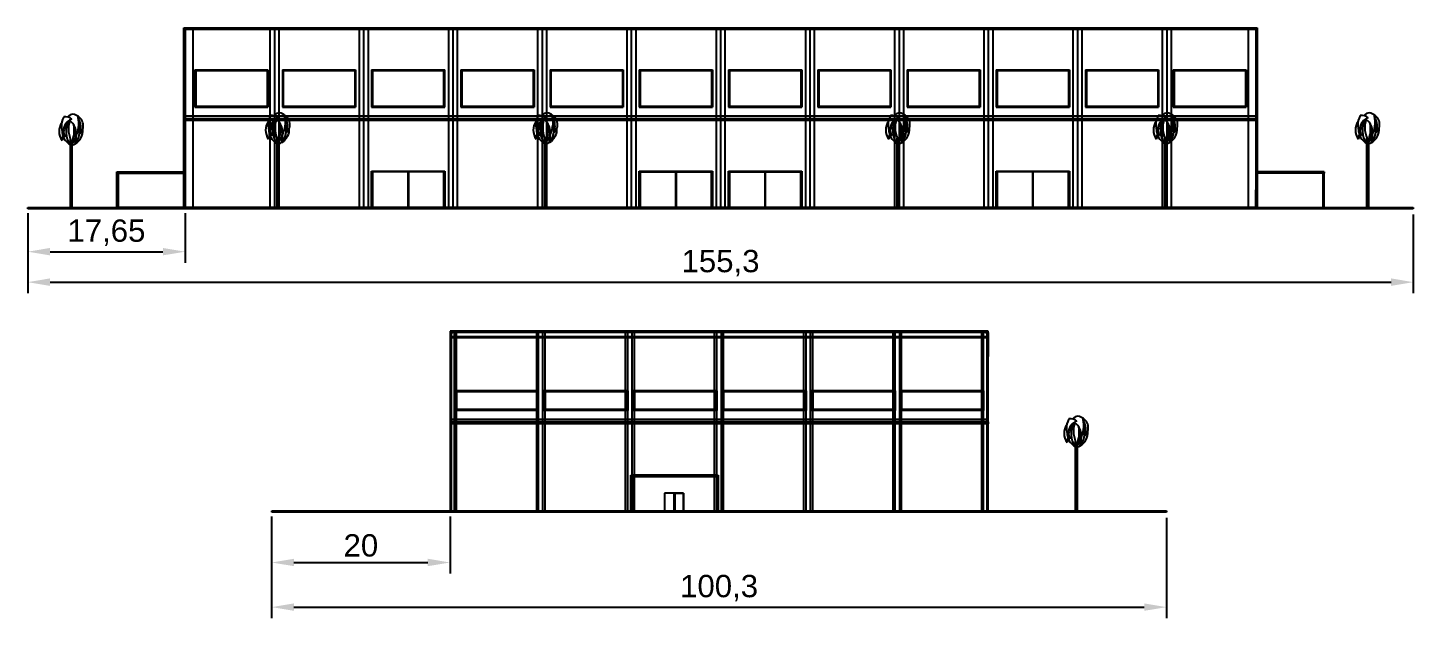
# Model space of a CAD drawing. Header units: millimetres. Extents: x 332 to 3202, y 307 to 1426.
# Drawn here: x 2966.1 to 3121.4, y 709 to 775.1 of the extents above; entities that cross this region are included whole.
import ezdxf

# ---------------------------------------------------------------- set-up
doc = ezdxf.new("R2010")
doc.units = ezdxf.units.MM
doc.layers.add('1VEGETACAO', color=7, linetype='Continuous')
doc.styles.get("Standard").update_dxf_attribs({"font": 'arial.ttf'})
doc.dimstyles.new('ISO-25', dxfattribs={"dimtxt": 2.5, "dimasz": 2.5, "dimexe": 1.25, "dimexo": 0.625, "dimtad": 1, "dimtxsty": 'Standard', "dimcen": 2.5, "dimadec": 0, "dimazin": 0, "dimtfac": 1, "dimtmove": 0, "dimatfit": 3, "dimfxl": 1, "dimarcsym": 0})

# ---------------------------------------------------------------- blocks, each defined once
blk = doc.blocks.new('*D66')
at = {"color": 0, "lineweight": -2, "transparency": 16777216}
for p, q in [((2966.14, 754.33), (2966.14, 745.36)), ((3121.44, 754.18), (3121.44, 745.36)), ((2968.64, 746.61), (3118.94, 746.61))]:
    blk.add_line(p, q, dxfattribs=at)
at = {"color": 0, "transparency": 16777216}
for points in [[(2968.64, 747.03), (2968.64, 746.19), (2966.14, 746.61)], [(3118.94, 747.03), (3118.94, 746.19), (3121.44, 746.61)]]:
    blk.add_solid(points, dxfattribs=at)
at = {"layer": 'Defpoints', "color": 0, "transparency": 16777216}
for p in [(2966.14, 754.96), (3121.44, 754.81), (3121.44, 746.61)]:
    blk.add_point(p, dxfattribs=at)
at = {"color": 0, "transparency": 16777216, "insert": (3043.79, 748.74), "char_height": 2.5, "attachment_point": 5}
blk.add_mtext('155,3', dxfattribs=at)
blk = doc.blocks.new('*D67')
at = {"color": 0, "lineweight": -2, "transparency": 16777216}
for p, q in [((2993.48, 720.36), (2993.48, 708.96)), ((3093.78, 720.21), (3093.78, 708.96)), ((2995.98, 710.21), (3091.28, 710.21))]:
    blk.add_line(p, q, dxfattribs=at)
at = {"color": 0, "transparency": 16777216}
for points in [[(2995.98, 710.63), (2995.98, 709.8), (2993.48, 710.21)], [(3091.28, 710.63), (3091.28, 709.8), (3093.78, 710.21)]]:
    blk.add_solid(points, dxfattribs=at)
at = {"layer": 'Defpoints', "color": 0, "transparency": 16777216}
for p in [(2993.48, 720.98), (3093.78, 720.83), (3093.78, 710.21)]:
    blk.add_point(p, dxfattribs=at)
at = {"color": 0, "transparency": 16777216, "insert": (3043.63, 712.34), "char_height": 2.5, "attachment_point": 5}
blk.add_mtext('100,3', dxfattribs=at)
blk = doc.blocks.new('*D68')
at = {"color": 0, "lineweight": -2, "transparency": 16777216}
for p, q in [((2993.48, 720.21), (2993.48, 713.96)), ((3013.48, 720.36), (3013.48, 713.96)), ((2995.98, 715.21), (3010.98, 715.21))]:
    blk.add_line(p, q, dxfattribs=at)
at = {"color": 0, "transparency": 16777216}
for points in [[(2995.98, 715.63), (2995.98, 714.8), (2993.48, 715.21)], [(3010.98, 715.63), (3010.98, 714.8), (3013.48, 715.21)]]:
    blk.add_solid(points, dxfattribs=at)
at = {"layer": 'Defpoints', "color": 0, "transparency": 16777216}
for p in [(2993.48, 720.83), (3013.48, 720.98), (3013.48, 715.21)]:
    blk.add_point(p, dxfattribs=at)
at = {"color": 0, "transparency": 16777216, "insert": (3003.48, 717.11), "char_height": 2.5, "attachment_point": 5}
blk.add_mtext('20', dxfattribs=at)
blk = doc.blocks.new('*D69')
at = {"color": 0, "lineweight": -2, "transparency": 16777216}
for p, q in [((2966.14, 754.33), (2966.14, 748.77)), ((2983.79, 754.33), (2983.79, 748.77)), ((2968.64, 750.02), (2981.29, 750.02))]:
    blk.add_line(p, q, dxfattribs=at)
at = {"color": 0, "transparency": 16777216}
for points in [[(2968.64, 750.44), (2968.64, 749.61), (2966.14, 750.02)], [(2981.29, 750.44), (2981.29, 749.61), (2983.79, 750.02)]]:
    blk.add_solid(points, dxfattribs=at)
at = {"layer": 'Defpoints', "color": 0, "transparency": 16777216}
for p in [(2966.14, 754.96), (2983.79, 754.96), (2983.79, 750.02)]:
    blk.add_point(p, dxfattribs=at)
at = {"color": 0, "transparency": 16777216, "insert": (2974.96, 752.15), "char_height": 2.5, "attachment_point": 5}
blk.add_mtext('17,65', dxfattribs=at)
blk = doc.blocks.new('palmeira2')
at = {"layer": '1VEGETACAO'}
for p, q in [((-0.2, 7.16), (-0.2, 7.78)), ((-0.2, 0), (-0.2, 7.12)), ((0, 7.37), (0, 7.6)), ((0, 0), (0, 7.17))]:
    blk.add_line(p, q, dxfattribs=at)
for centre, radius, start, end in [((0.21, 8.69), 1.7, 144.9595, 216.99), ((0.83, 9.3), 2.05, 150.4477, 217.1804), ((0.38, 8.76), 1.37, 108.4273, 210.4606), ((3.92, 7.25), 5.09, 149.1749, 164.4632), ((-0.73, 9.37), 0.966, 45.5495, 103.4023), ((-0.95, 10.31), 0, 26.8046, 0), ((1.87, 8.69), 2.58, 152.9637, 214.9325), ((0.05, 9.91), 0.701, 32.1984, 144.3146), ((2.62, 8.94), 3.05, 162.1846, 208.9024), ((-1.24, 8.52), 1.66, 344.0325, 57.749), ((-3.61, 8.83), 3.82, 339.0755, 8.701), ((-2.39, 9.56), 3.12, 331.2033, 13.273), ((-0.03, 9.32), 1.26, 313.8995, 70.0715), ((0.64, 10.28), 0.00435, 147.8016, 32.1984), ((-1.15, 9.1), 2.11, 341.1302, 30.5947), ((0.62, 8.75), 1.76, 179.1669, 240.5967), ((3.92, 7.25), 5.09, 166.449, 175.2925), ((-0.8, 8.06), 0, 254.3609, 0), ((-1.72, 8.79), 2.23, 311.2961, 344.5475), ((-1.28, 8.64), 2.09, 319.0075, 17.5157), ((-3.98, 8.32), 4.41, 346.1557, 358.7288), ((0.35, 8.06), 0.0042, 151.2033, 28.7967), ((-0.49, 8.75), 1.66, 300.6877, 4.6601), ((-0.49, 8.75), 1.66, 278.4034, 298.9246), ((-0.05, 7.46), 0, 237.8047, 0), ((0.3, 7.26), 0, 98.015, 0)]:
    blk.add_arc(centre, radius, start, end, dxfattribs=at)

msp = doc.modelspace()

# ---------------------------------------------------------------- linework, layer by layer
at = {"color": 7, "true_color": 0xffffff}
for p, q in [((2983.638, 774.955), (2983.638, 775.105)), ((2983.638, 775.105), (3103.938, 775.105)), ((2983.638, 774.955), (3103.938, 774.955)), ((2983.638, 754.955), (2983.638, 774.955)), ((2983.788, 774.955), (2983.788, 754.955)), ((2984.638, 774.955), (2984.638, 754.955)), ((2984.638, 774.955), (2984.963, 774.955)), ((2984.963, 774.955), (2984.863, 774.955)), ((2993.288, 774.955), (2992.963, 774.955)), ((2992.963, 774.955), (2993.063, 774.955)), ((2993.288, 774.955), (2993.288, 754.955)), ((2993.788, 774.955), (2993.788, 754.955)), ((2994.288, 774.955), (2994.288, 754.955)), ((2994.288, 774.955), (2994.788, 774.955)), ((2994.788, 774.955), (2994.688, 774.955)), ((3003.288, 774.955), (3002.788, 774.955)), ((3002.788, 774.955), (3002.888, 774.955)), ((3003.288, 774.955), (3003.288, 754.955)), ((3003.788, 774.955), (3003.788, 754.955)), ((3004.288, 774.955), (3004.288, 754.955)), ((3013.288, 774.955), (3013.288, 754.955)), ((3013.788, 774.955), (3013.788, 754.955)), ((3014.288, 774.955), (3014.288, 754.955)), ((3023.288, 774.955), (3023.288, 754.955)), ((3023.788, 774.955), (3023.788, 754.955)), ((3024.288, 774.955), (3024.288, 754.955)), ((3033.288, 774.955), (3033.288, 754.955)), ((3033.788, 774.955), (3033.788, 754.955)), ((3034.288, 774.955), (3034.288, 754.955)), ((3043.288, 774.955), (3043.288, 754.955)), ((3043.788, 774.955), (3043.788, 754.955)), ((3044.288, 774.955), (3044.288, 754.955)), ((3053.296, 774.955), (3053.296, 754.955)), ((3053.796, 774.955), (3053.796, 754.955)), ((3054.296, 774.955), (3054.296, 754.955)), ((3063.296, 774.955), (3063.296, 754.955)), ((3063.796, 774.955), (3063.796, 754.955)), ((3064.296, 774.955), (3064.296, 754.955)), ((3073.296, 774.955), (3073.296, 754.955)), ((3073.796, 774.955), (3073.796, 754.955)), ((3074.296, 774.955), (3074.296, 754.955)), ((3083.296, 774.955), (3083.296, 754.955)), ((3083.796, 774.955), (3083.796, 754.955)), ((3084.296, 774.955), (3084.296, 754.955)), ((3093.296, 774.955), (3093.296, 754.955)), ((3093.796, 774.955), (3093.796, 754.955)), ((3094.296, 774.955), (3094.296, 754.955)), ((3102.94, 774.955), (3102.94, 754.955)), ((3103.788, 774.955), (3103.788, 754.955)), ((3103.938, 775.105), (3103.938, 774.955)), ((3103.938, 774.955), (3103.938, 754.955)), ((2983.638, 770.305), (2983.638, 770.405)), ((2983.638, 766.305), (2983.638, 770.305)), ((2983.638, 768.305), (2983.638, 768.405)), ((2983.638, 766.305), (2983.638, 768.305)), ((2983.638, 766.205), (2983.638, 766.305)), ((2983.638, 766.205), (2983.638, 766.305)), ((2983.638, 765.205), (2983.638, 766.205)), ((2983.638, 765.205), (2983.638, 766.205)), ((3103.938, 764.955), (3103.938, 765.955)), ((3103.938, 765.205), (2983.638, 765.205)), ((2983.638, 754.955), (2983.638, 764.955)), ((2983.638, 764.955), (3103.938, 764.955)), ((3103.938, 764.705), (2983.638, 764.705)), ((3103.938, 764.955), (3103.938, 765.455)), ((3103.938, 764.955), (3103.938, 765.455)), ((3103.938, 764.955), (3103.938, 765.205)), ((3103.938, 764.955), (3103.938, 764.455)), ((3103.938, 764.955), (3103.938, 764.455)), ((3103.938, 764.955), (3103.938, 764.705)), ((3103.938, 754.955), (2983.638, 754.955))]:
    msp.add_line(p, q, dxfattribs=at)
at = {"color": 40, "true_color": 0xf8d731}
for p, q in [((3004.288, 774.955), (3004.688, 774.955)), ((3014.288, 774.955), (3014.688, 774.955)), ((3024.288, 774.955), (3024.688, 774.955)), ((3034.288, 774.955), (3034.688, 774.955)), ((3044.288, 774.955), (3044.688, 774.955)), ((3054.296, 774.955), (3054.696, 774.955)), ((3064.296, 774.955), (3064.696, 774.955)), ((3074.296, 774.955), (3074.696, 774.955)), ((3084.296, 774.955), (3084.696, 774.955)), ((3094.296, 774.955), (3094.621, 774.955))]:
    msp.add_line(p, q, dxfattribs=at)
at = {"color": 5}
for p, q in [((2984.863, 770.405), (2993.063, 770.405)), ((2984.863, 770.405), (2984.863, 766.205)), ((2984.863, 770.305), (2993.063, 770.305)), ((2984.963, 770.405), (2984.963, 766.205)), ((2992.963, 770.405), (2992.963, 766.205)), ((2993.063, 770.405), (2993.063, 766.205)), ((2994.688, 770.405), (3002.888, 770.405)), ((2994.688, 770.405), (2994.688, 766.205)), ((2994.688, 770.305), (3002.888, 770.305)), ((2994.788, 770.405), (2994.788, 766.205)), ((3002.788, 770.405), (3002.788, 766.205)), ((3002.888, 770.405), (3002.888, 766.205)), ((3004.688, 770.405), (3012.888, 770.405)), ((3004.688, 770.405), (3004.688, 766.205)), ((3004.688, 770.305), (3012.888, 770.305)), ((3004.788, 770.405), (3004.788, 766.205)), ((3012.788, 770.305), (3012.788, 770.405)), ((3012.788, 766.305), (3012.788, 770.305)), ((3012.888, 770.305), (3012.888, 770.405)), ((3012.888, 766.305), (3012.888, 770.305)), ((3014.688, 770.405), (3022.888, 770.405)), ((3014.688, 770.405), (3014.688, 766.205)), ((3014.688, 770.305), (3022.888, 770.305)), ((3014.788, 770.405), (3014.788, 766.205)), ((3022.788, 770.405), (3022.788, 766.205)), ((3022.888, 770.405), (3022.888, 766.205)), ((3024.688, 770.405), (3032.888, 770.405)), ((3024.688, 770.405), (3024.688, 766.205)), ((3024.688, 770.305), (3032.888, 770.305)), ((3024.788, 770.405), (3024.788, 766.205)), ((3032.788, 770.405), (3032.788, 766.205)), ((3032.888, 770.405), (3032.888, 766.205)), ((3034.688, 770.405), (3042.888, 770.405)), ((3034.688, 770.405), (3034.688, 766.205)), ((3034.688, 770.305), (3042.888, 770.305)), ((3034.788, 770.405), (3034.788, 766.205)), ((3042.788, 770.405), (3042.788, 766.205)), ((3042.888, 770.405), (3042.888, 766.205)), ((3044.688, 770.405), (3052.888, 770.405)), ((3044.688, 770.405), (3044.688, 766.205)), ((3044.688, 770.305), (3052.888, 770.305)), ((3044.788, 770.405), (3044.788, 766.205)), ((3052.788, 770.405), (3052.788, 766.205)), ((3052.888, 770.405), (3052.888, 766.205)), ((3054.696, 770.405), (3062.896, 770.405)), ((3054.696, 770.405), (3054.696, 766.205)), ((3054.696, 770.305), (3062.896, 770.305)), ((3054.796, 770.405), (3054.796, 766.205)), ((3062.796, 770.405), (3062.796, 766.205)), ((3062.896, 770.405), (3062.896, 766.205)), ((3064.696, 770.405), (3072.896, 770.405)), ((3064.696, 770.405), (3064.696, 766.205)), ((3064.696, 770.305), (3072.896, 770.305)), ((3064.796, 770.405), (3064.796, 766.205)), ((3072.796, 770.405), (3072.796, 766.205)), ((3072.896, 770.405), (3072.896, 766.205)), ((3074.696, 770.405), (3082.896, 770.405)), ((3074.696, 770.405), (3074.696, 766.205)), ((3074.696, 770.305), (3082.896, 770.305)), ((3074.796, 770.405), (3074.796, 766.205)), ((3082.796, 770.405), (3082.796, 766.205)), ((3082.896, 770.405), (3082.896, 766.205)), ((3084.696, 770.405), (3092.896, 770.405)), ((3084.696, 770.405), (3084.696, 766.205)), ((3084.696, 770.305), (3092.896, 770.305)), ((3084.796, 770.405), (3084.796, 766.205)), ((3092.796, 770.405), (3092.796, 766.205)), ((3092.896, 770.405), (3092.896, 766.205)), ((3094.521, 770.405), (3102.721, 770.405)), ((3094.521, 770.405), (3094.521, 766.205)), ((3094.521, 770.305), (3102.721, 770.305)), ((3094.621, 770.405), (3094.621, 766.205)), ((3102.621, 770.405), (3102.621, 766.205)), ((3102.721, 770.405), (3102.721, 766.205)), ((2984.863, 766.305), (2993.063, 766.305)), ((2984.863, 766.205), (2993.063, 766.205)), ((2994.688, 766.305), (3002.888, 766.305)), ((2994.688, 766.205), (3002.888, 766.205)), ((3004.688, 766.305), (3012.888, 766.305)), ((3004.688, 766.205), (3012.888, 766.205)), ((3012.788, 766.205), (3012.788, 766.305)), ((3012.888, 766.205), (3012.888, 766.305)), ((3014.688, 766.305), (3022.888, 766.305)), ((3014.688, 766.205), (3022.888, 766.205)), ((3024.688, 766.305), (3032.888, 766.305)), ((3024.688, 766.205), (3032.888, 766.205)), ((3034.688, 766.305), (3042.888, 766.305)), ((3034.688, 766.205), (3042.888, 766.205)), ((3044.688, 766.305), (3052.888, 766.305)), ((3044.688, 766.205), (3052.888, 766.205)), ((3054.696, 766.305), (3062.896, 766.305)), ((3054.696, 766.205), (3062.896, 766.205)), ((3064.696, 766.305), (3072.896, 766.305)), ((3064.696, 766.205), (3072.896, 766.205)), ((3074.696, 766.305), (3082.896, 766.305)), ((3074.696, 766.205), (3082.896, 766.205)), ((3084.696, 766.305), (3092.896, 766.305)), ((3084.696, 766.205), (3092.896, 766.205)), ((3094.521, 766.305), (3102.721, 766.305)), ((3094.521, 766.205), (3102.721, 766.205)), ((3014.183, 734.432), (3013.983, 734.432)), ((3013.983, 734.432), (3013.983, 732.232)), ((3023.383, 734.432), (3014.183, 734.432)), ((3014.183, 732.332), (3014.183, 734.432)), ((3023.183, 734.332), (3014.183, 734.332)), ((3014.183, 734.332), (3014.183, 732.332)), ((3023.183, 734.432), (3023.183, 734.332)), ((3023.183, 732.332), (3023.183, 734.332)), ((3023.183, 734.332), (3023.183, 732.232)), ((3023.383, 732.232), (3023.383, 734.432)), ((3033.383, 734.432), (3023.883, 734.432)), ((3023.883, 734.432), (3023.883, 732.232)), ((3024.133, 734.432), (3024.133, 732.232)), ((3033.133, 734.332), (3024.133, 734.332)), ((3024.133, 734.332), (3024.133, 732.332)), ((3033.133, 734.432), (3033.133, 732.232)), ((3033.133, 732.332), (3033.133, 734.332)), ((3033.383, 734.432), (3033.383, 732.232)), ((3043.383, 734.432), (3033.883, 734.432)), ((3033.883, 734.432), (3033.883, 732.232)), ((3034.133, 734.432), (3034.133, 732.232)), ((3043.133, 734.332), (3034.133, 734.332)), ((3034.133, 734.332), (3034.133, 732.332)), ((3043.133, 734.432), (3043.133, 732.232)), ((3043.133, 732.332), (3043.133, 734.332)), ((3043.383, 734.432), (3043.383, 732.232)), ((3053.383, 734.432), (3043.883, 734.432)), ((3043.883, 734.432), (3043.883, 732.232)), ((3044.133, 734.432), (3044.133, 732.232)), ((3053.133, 734.332), (3044.133, 734.332)), ((3044.133, 734.332), (3044.133, 732.332)), ((3053.133, 734.432), (3053.133, 732.232)), ((3053.133, 732.332), (3053.133, 734.332)), ((3053.383, 734.432), (3053.383, 732.232)), ((3063.382, 734.432), (3053.883, 734.432)), ((3053.883, 734.432), (3053.883, 732.232)), ((3054.133, 734.432), (3054.133, 732.232)), ((3063.133, 734.332), (3054.133, 734.332)), ((3054.133, 734.332), (3054.133, 732.332)), ((3063.133, 734.432), (3063.133, 732.232)), ((3063.133, 732.332), (3063.133, 734.332)), ((3063.382, 734.432), (3063.382, 732.232)), ((3073.283, 734.432), (3063.883, 734.432)), ((3063.883, 734.432), (3063.883, 732.232)), ((3064.083, 734.432), (3064.083, 732.232)), ((3073.083, 734.332), (3064.083, 734.332)), ((3064.083, 734.332), (3064.083, 732.332)), ((3073.083, 734.432), (3073.183, 734.432)), ((3073.083, 734.432), (3073.083, 732.232)), ((3073.083, 732.332), (3073.083, 734.332)), ((3073.283, 734.432), (3073.283, 732.232)), ((3014.183, 732.232), (3013.983, 732.232)), ((3023.183, 732.332), (3014.183, 732.332)), ((3014.183, 732.332), (3023.183, 732.332)), ((3014.183, 732.232), (3014.183, 732.332)), ((3023.383, 732.232), (3014.183, 732.232)), ((3023.183, 732.232), (3023.383, 732.232)), ((3033.383, 732.232), (3023.883, 732.232)), ((3033.133, 732.332), (3024.133, 732.332)), ((3024.133, 732.332), (3033.133, 732.332)), ((3043.383, 732.232), (3033.883, 732.232)), ((3043.133, 732.332), (3034.133, 732.332)), ((3034.133, 732.332), (3043.133, 732.332)), ((3053.383, 732.232), (3043.883, 732.232)), ((3053.133, 732.332), (3044.133, 732.332)), ((3044.133, 732.332), (3053.133, 732.332)), ((3063.382, 732.232), (3053.883, 732.232)), ((3063.133, 732.332), (3054.133, 732.332)), ((3054.133, 732.332), (3063.133, 732.332)), ((3073.283, 732.232), (3063.883, 732.232)), ((3073.083, 732.332), (3064.083, 732.332)), ((3064.083, 732.332), (3073.083, 732.332)), ((3073.183, 732.232), (3073.083, 732.232))]:
    msp.add_line(p, q, dxfattribs=at)
at = {"color": 3}
for p, q in [((2976.138, 754.955), (2976.138, 758.955)), ((2976.138, 758.955), (2983.638, 758.955)), ((2976.138, 758.955), (2976.138, 758.805)), ((2976.138, 758.955), (2976.288, 758.955)), ((2976.138, 758.805), (2983.638, 758.805)), ((2976.288, 758.955), (2976.288, 754.955)), ((2983.638, 758.955), (2983.638, 754.955)), ((2983.638, 758.955), (2983.788, 758.955)), ((2983.788, 758.955), (2983.788, 756.955)), ((3103.938, 758.955), (3103.788, 758.955)), ((3103.788, 758.955), (3103.788, 756.955)), ((3111.438, 758.955), (3103.938, 758.955)), ((3103.938, 758.955), (3103.938, 754.955)), ((3111.438, 758.805), (3103.938, 758.805)), ((3111.438, 758.955), (3111.288, 758.955)), ((3111.288, 758.955), (3111.288, 754.955)), ((3111.438, 754.955), (3111.438, 758.955)), ((3111.438, 758.955), (3111.438, 758.805)), ((2983.788, 756.955), (2983.638, 756.955)), ((2983.788, 754.955), (2983.788, 756.955)), ((3103.788, 756.955), (3103.788, 754.955)), ((3103.938, 756.955), (3103.788, 756.955)), ((3103.938, 754.955), (3103.938, 756.955)), ((2966.138, 754.805), (2966.138, 754.955)), ((2966.138, 754.955), (2976.288, 754.955)), ((2976.138, 754.805), (2966.138, 754.805)), ((2983.638, 754.955), (2976.138, 754.955)), ((3121.438, 754.805), (2976.138, 754.805)), ((2976.288, 754.955), (3111.438, 754.955)), ((2983.638, 754.955), (2983.788, 754.955)), ((3103.788, 754.955), (3103.938, 754.955)), ((3103.938, 754.955), (3111.438, 754.955)), ((3111.438, 754.955), (3121.438, 754.955)), ((3121.438, 754.955), (3121.438, 754.805)), ((3033.733, 720.982), (3033.733, 724.982)), ((3033.733, 724.982), (3043.533, 724.982)), ((3033.733, 724.982), (3033.733, 724.832)), ((3033.733, 724.832), (3043.533, 724.832)), ((3033.883, 724.982), (3033.883, 720.982)), ((3043.283, 724.982), (3033.983, 724.982)), ((3043.383, 720.982), (3043.383, 724.982)), ((3043.383, 724.982), (3043.383, 724.832)), ((3043.533, 724.982), (3043.533, 720.982)), ((3038.558, 722.982), (3037.528, 722.982)), ((3037.528, 722.982), (3037.528, 720.982)), ((3038.708, 722.982), (3038.558, 722.982)), ((3038.558, 722.982), (3038.558, 720.982)), ((3038.633, 722.982), (3038.558, 722.982)), ((3038.708, 722.982), (3038.633, 722.982)), ((3038.708, 720.982), (3038.708, 722.982)), ((3039.633, 722.982), (3038.708, 722.982)), ((3039.633, 720.982), (3039.633, 722.982)), ((2993.483, 720.832), (2993.483, 720.982)), ((2993.483, 720.982), (3013.483, 720.982)), ((3013.483, 720.832), (2993.483, 720.832)), ((3013.483, 720.982), (3073.783, 720.982)), ((3093.783, 720.832), (3013.483, 720.832)), ((3033.883, 720.982), (3033.733, 720.982)), ((3033.983, 720.982), (3037.528, 720.982)), ((3037.528, 720.982), (3038.558, 720.982)), ((3038.558, 720.982), (3038.633, 720.982)), ((3038.633, 720.982), (3038.708, 720.982)), ((3038.633, 720.982), (3039.633, 720.982)), ((3038.633, 720.982), (3043.283, 720.982)), ((3043.533, 720.982), (3043.383, 720.982)), ((3073.783, 720.982), (3083.783, 720.982)), ((3083.783, 720.982), (3093.783, 720.982)), ((3093.783, 720.982), (3093.783, 720.832))]:
    msp.add_line(p, q, dxfattribs=at)
at = {"color": 1}
for p, q in [((3004.688, 754.955), (3004.688, 759.055)), ((3004.688, 759.055), (3012.888, 759.055)), ((3012.788, 758.955), (3004.788, 758.955)), ((3004.788, 758.955), (3004.788, 754.955)), ((3008.838, 758.955), (3008.738, 758.955)), ((3008.738, 758.955), (3008.738, 754.955)), ((3008.788, 754.955), (3008.788, 758.955)), ((3008.838, 754.955), (3008.838, 758.955)), ((3012.788, 754.955), (3012.788, 758.955)), ((3012.888, 759.055), (3012.888, 754.955)), ((3034.688, 754.955), (3034.688, 759.055)), ((3034.688, 759.055), (3042.888, 759.055)), ((3034.788, 754.955), (3034.788, 758.955)), ((3034.788, 758.955), (3038.788, 758.955)), ((3042.788, 758.955), (3034.788, 758.955)), ((3034.788, 758.955), (3034.788, 754.955)), ((3038.838, 758.955), (3038.738, 758.955)), ((3038.738, 758.955), (3038.738, 754.955)), ((3038.788, 754.955), (3038.788, 758.955)), ((3038.788, 758.955), (3042.788, 758.955)), ((3038.788, 754.955), (3038.788, 758.955)), ((3038.838, 754.955), (3038.838, 758.955)), ((3042.788, 758.955), (3042.788, 754.955)), ((3042.788, 754.955), (3042.788, 758.955)), ((3042.888, 759.055), (3042.888, 754.955)), ((3044.688, 754.955), (3044.688, 759.055)), ((3044.688, 759.055), (3052.888, 759.055)), ((3044.788, 754.955), (3044.788, 758.955)), ((3044.788, 758.955), (3052.788, 758.955)), ((3052.788, 758.955), (3044.788, 758.955)), ((3044.788, 758.955), (3044.788, 754.955)), ((3048.838, 758.955), (3048.738, 758.955)), ((3048.738, 758.955), (3048.738, 754.955)), ((3048.788, 754.955), (3048.788, 758.955)), ((3048.788, 754.955), (3048.788, 758.955)), ((3048.838, 754.955), (3048.838, 758.955)), ((3052.788, 758.955), (3052.788, 754.955)), ((3052.788, 754.955), (3052.788, 758.955)), ((3052.888, 759.055), (3052.888, 754.955)), ((3074.696, 754.955), (3074.696, 759.055)), ((3074.696, 759.055), (3082.896, 759.055)), ((3082.796, 758.955), (3074.796, 758.955)), ((3074.796, 758.955), (3074.796, 754.955)), ((3082.796, 758.955), (3074.796, 758.955)), ((3074.796, 758.955), (3074.796, 754.955)), ((3078.846, 758.955), (3078.746, 758.955)), ((3078.746, 758.955), (3078.746, 754.955)), ((3078.796, 754.955), (3078.796, 758.955)), ((3078.796, 754.955), (3078.796, 758.955)), ((3078.846, 754.955), (3078.846, 758.955)), ((3082.796, 754.955), (3082.796, 758.955)), ((3082.796, 754.955), (3082.796, 758.955)), ((3082.896, 759.055), (3082.896, 754.955)), ((2983.788, 756.955), (2983.638, 756.955)), ((2983.638, 756.955), (2983.638, 754.955)), ((2983.788, 754.955), (2983.788, 756.955)), ((3103.788, 754.955), (3103.788, 756.955)), ((3103.788, 756.955), (3103.938, 756.955)), ((2983.638, 754.955), (2983.788, 754.955)), ((3004.788, 754.955), (3004.688, 754.955)), ((3004.788, 754.955), (3012.788, 754.955)), ((3004.788, 754.955), (3008.788, 754.955)), ((3008.738, 754.955), (3008.788, 754.955)), ((3008.788, 754.955), (3008.838, 754.955)), ((3012.888, 754.955), (3012.788, 754.955)), ((3034.788, 754.955), (3034.688, 754.955)), ((3034.788, 754.955), (3038.788, 754.955)), ((3034.788, 754.955), (3042.788, 754.955)), ((3034.788, 754.955), (3038.788, 754.955)), ((3038.738, 754.955), (3038.788, 754.955)), ((3042.788, 754.955), (3038.788, 754.955)), ((3038.788, 754.955), (3038.838, 754.955)), ((3042.888, 754.955), (3042.788, 754.955)), ((3044.788, 754.955), (3044.688, 754.955)), ((3052.788, 754.955), (3044.788, 754.955)), ((3044.788, 754.955), (3048.788, 754.955)), ((3044.788, 754.955), (3052.788, 754.955)), ((3044.788, 754.955), (3048.788, 754.955)), ((3048.738, 754.955), (3048.788, 754.955)), ((3048.788, 754.955), (3048.838, 754.955)), ((3052.888, 754.955), (3052.788, 754.955)), ((3074.796, 754.955), (3074.696, 754.955)), ((3074.796, 754.955), (3082.796, 754.955)), ((3074.796, 754.955), (3078.796, 754.955)), ((3074.796, 754.955), (3082.796, 754.955)), ((3074.796, 754.955), (3078.796, 754.955)), ((3078.746, 754.955), (3078.796, 754.955)), ((3078.796, 754.955), (3078.846, 754.955)), ((3082.896, 754.955), (3082.796, 754.955)), ((3103.938, 754.955), (3103.788, 754.955)), ((3033.983, 724.982), (3034.133, 724.982)), ((3043.133, 724.982), (3034.133, 724.982)), ((3043.283, 724.982), (3043.133, 724.982)), ((3038.633, 722.982), (3038.558, 722.982)), ((3038.558, 722.982), (3038.558, 720.982)), ((3038.708, 720.982), (3038.708, 722.982)), ((3034.133, 720.982), (3033.983, 720.982)), ((3034.133, 720.982), (3038.558, 720.982)), ((3038.558, 720.982), (3038.708, 720.982)), ((3038.633, 720.982), (3043.133, 720.982)), ((3043.133, 720.982), (3043.283, 720.982))]:
    msp.add_line(p, q, dxfattribs=at)
for p, q in [((3073.783, 741.132), (3013.483, 741.132)), ((3013.483, 741.132), (3013.483, 740.982)), ((3073.783, 740.982), (3013.483, 740.982)), ((3013.483, 740.982), (3013.483, 720.982)), ((3013.633, 740.832), (3013.483, 740.832)), ((3013.633, 720.982), (3013.633, 740.982)), ((3013.633, 740.982), (3013.633, 740.832)), ((3013.983, 720.982), (3013.983, 740.982)), ((3014.183, 720.982), (3014.183, 740.982)), ((3023.183, 720.982), (3023.183, 740.982)), ((3023.383, 720.982), (3023.383, 740.982)), ((3023.883, 720.982), (3023.883, 740.982)), ((3024.133, 720.982), (3024.133, 740.982)), ((3033.133, 720.982), (3033.133, 740.982)), ((3033.383, 720.982), (3033.383, 740.982)), ((3033.883, 720.982), (3033.883, 740.982)), ((3034.133, 720.982), (3034.133, 740.982)), ((3043.133, 720.982), (3043.133, 740.982)), ((3043.383, 720.982), (3043.383, 740.982)), ((3043.883, 720.982), (3043.883, 740.982)), ((3044.133, 720.982), (3044.133, 740.982)), ((3053.133, 720.982), (3053.133, 740.982)), ((3053.383, 720.982), (3053.383, 740.982)), ((3053.883, 720.982), (3053.883, 740.982)), ((3054.133, 720.982), (3054.133, 740.982)), ((3063.133, 720.982), (3063.133, 740.982)), ((3063.382, 720.982), (3063.382, 740.982)), ((3063.883, 720.982), (3063.883, 740.982)), ((3064.083, 720.982), (3064.083, 740.982)), ((3073.083, 720.982), (3073.083, 740.982)), ((3073.283, 720.982), (3073.283, 740.982)), ((3073.633, 740.832), (3073.633, 740.982)), ((3073.633, 740.982), (3073.633, 730.982)), ((3073.783, 740.832), (3073.633, 740.832)), ((3073.783, 740.982), (3073.783, 741.132)), ((3073.783, 720.982), (3073.783, 740.982)), ((3073.783, 740.982), (3073.783, 740.482)), ((3073.783, 740.832), (3073.783, 740.832)), ((3073.783, 740.482), (3013.483, 740.482)), ((3073.783, 740.382), (3013.483, 740.382)), ((3073.783, 740.482), (3073.783, 738.482)), ((3073.783, 740.482), (3073.783, 740.382)), ((3073.783, 738.482), (3073.783, 738.382)), ((3073.783, 738.382), (3073.783, 738.282)), ((3073.783, 734.332), (3073.783, 734.432)), ((3073.783, 732.332), (3073.783, 734.332)), ((3073.783, 732.232), (3073.783, 732.332)), ((3073.783, 731.232), (3073.783, 732.232)), ((3073.783, 731.232), (3013.483, 731.232)), ((3073.783, 730.982), (3013.483, 730.982)), ((3073.783, 730.732), (3013.483, 730.732)), ((3073.633, 730.982), (3073.633, 720.982)), ((3073.783, 730.982), (3073.783, 731.232)), ((3073.783, 720.982), (3073.783, 730.982)), ((3073.783, 730.982), (3073.783, 730.732)), ((3013.483, 720.982), (3073.783, 720.982)), ((3034.133, 720.982), (3038.633, 720.982)), ((3054.133, 720.982), (3058.633, 720.982)), ((3064.083, 720.982), (3063.883, 720.982))]:
    msp.add_line(p, q)
at = {"color": 240, "true_color": 0xed1f24}
for p, q in [((3038.633, 722.982), (3037.633, 722.982)), ((3038.633, 722.982), (3039.633, 722.982)), ((3039.633, 722.982), (3039.633, 720.982))]:
    msp.add_line(p, q, dxfattribs=at)

# ---------------------------------------------------------------- block references
at = {"color": 1}
for p in [(2971.138, 754.805), (2994.288, 754.955), (3024.288, 754.955), (3063.796, 754.955), (3093.796, 754.955), (3116.438, 754.955)]:
    msp.add_blockref('palmeira2', p, dxfattribs=at)
at = {"color": 3}
msp.add_blockref('palmeira2', (3083.783, 720.982), dxfattribs=at)

# ---------------------------------------------------------------- dimensions: what is measured, and where the dimension line sits
at = {"color": 1}
for base, p1, p2, picture, middle in [((3121.438, 746.61), (2966.138, 754.955), (3121.438, 754.805), '*D66', (3043.788, 748.737)), ((2983.788, 750.023), (2966.138, 754.955), (2983.788, 754.955), '*D69', (2974.963, 752.151)), ((3093.783, 710.215), (2993.483, 720.982), (3093.783, 720.832), '*D67', (3043.633, 712.342)), ((3013.483, 715.213), (2993.483, 720.832), (3013.483, 720.982), '*D68', (3003.483, 717.114))]:
    dim = msp.add_linear_dim(base=base, p1=p1, p2=p2, dimstyle='ISO-25', dxfattribs=at)
    dim.commit()
    dim.dimension.update_dxf_attribs({"geometry": picture, "text_midpoint": middle})

doc.saveas('drawing.dxf')
